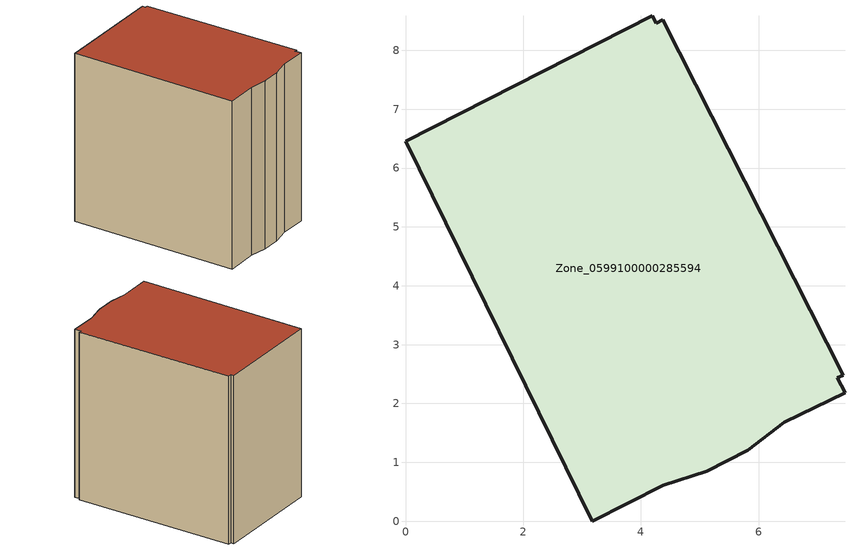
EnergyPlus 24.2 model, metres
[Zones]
Zone_0599100000285594
 floor ground (C_G): 4.26,8.46 4.37,8.52 7.44,2.48 7.34,2.44 7.47,2.18 6.43,1.68 5.82,1.2 5.12,0.85 4.38,0.61 3.17,0 0,6.45 4.2,8.59 z2.72
 wall outside (C_F): 4.2,8.59 0,6.45 3.17,0 4.38,0.61 5.12,0.85 5.82,1.2 6.43,1.68 7.47,2.18 7.34,2.44 7.44,2.48 4.37,8.52 4.26,8.46 4.2,8.59 z2.72:9.88
 roof outside (C_R): 7.34,2.44 7.44,2.48 4.37,8.52 4.26,8.46 4.2,8.59 0,6.45 3.17,0 4.38,0.61 5.12,0.85 5.82,1.2 6.43,1.68 7.47,2.18 z9.88
[BUILDING]
Pand.0599100000285594: North Axis=0; Terrain=City; Loads Convergence Tolerance Value=0.04; Temperature Convergence Tolerance Value=0.4; Solar Distribution=FullExterior; Maximum Number of Warmup Days=25; Minimum Number of Warmup Days=1
[Site:Location]
Rotterdam.The.Hague.AP_ZH_NLD Design_Conditions: Latitude=51.96; Longitude=4.45; Time Zone=1; Elevation=-4.5
[SITE:GROUNDTEMPERATURE:BUILDINGSURFACE]
18, 18, 18, 18, 18, 18, 18, 18, 18, 18, 18, 18
[MATERIAL] Thermal Absorptance=0.9; Solar Absorptance=0.7; Visible Absorptance=0.7
Name | Roughness | Thickness | Conductivity | Density | Specific Heat
G.TC.1946 | MediumSmooth | 0.15 | 1 | 540 | 1210
F.TC.1946 | Rough | 0.3 | 0.857143 | 1920 | 840
R.TC.1946 | MediumRough | 0.2 | 0.909091 | 1500 | 1000
[CONSTRUCTION]
C_G: G.TC.1946
C_F: F.TC.1946
C_R: R.TC.1946
[ZONE]
Zone_0599100000285594: Type=1; Multiplier=1; Ceiling Height=Autocalculate; Volume=Autocalculate; Floor Area=autocalculate; Part of Total Floor Area=Yes
[ZONEINFILTRATION:DESIGNFLOWRATE]
Infil_Zone_0599100000285594: Zone or ZoneList or Space or SpaceList=Zone_0599100000285594; Schedule=AlwaysOn; Design Flow Rate Calculation Method=Flow/Area; Flow Rate per Floor Area=0.003; Constant Term Coefficient=1; Temperature Term Coefficient=0; Velocity Term Coefficient=0; Velocity Squared Term Coefficient=0
[HVACTEMPLATE:ZONE:IDEALLOADSAIRSYSTEM]
Zone_0599100000285594: Maximum Heating Supply Air Temperature=50; Minimum Cooling Supply Air Temperature=13; Maximum Heating Supply Air Humidity Ratio=0.0156; Minimum Cooling Supply Air Humidity Ratio=0.0077; Heating Limit=NoLimit; Cooling Limit=NoLimit; Dehumidification Control Type=ConstantSensibleHeatRatio; Cooling Sensible Heat Ratio=0.7; Dehumidification Setpoint=60; Humidification Control Type=None; Humidification Setpoint=30; Outdoor Air Method=None; Outdoor Air Flow Rate per Person=0.00944; Outdoor Air Flow Rate per Zone Floor Area=0; Outdoor Air Flow Rate per Zone=0; Demand Controlled Ventilation Type=None; Outdoor Air Economizer Type=NoEconomizer; Heat Recovery Type=None; Sensible Heat Recovery Effectiveness=0.7; Latent Heat Recovery Effectiveness=0.65
[ZONECONTROL:THERMOSTAT]
ThermostatControl_Zone_0599100000285594: Zone or ZoneList=Zone_0599100000285594; Control Type Schedule=DualSetpointControlType; Control 1=Thermostat_Zone_0599100000285594; Temperature Difference Between Cutout And Setpoint=0
[THERMOSTATSETPOINT:DUALSETPOINT]
Thermostat_Zone_0599100000285594: Heating Setpoint Temperature Schedule=HeatingSetpoint_Zone_0599100000285594; Cooling Setpoint Temperature Schedule=CoolingSetpoint_Zone_0599100000285594
[SCHEDULE:COMPACT]
HeatingSetpoint_Zone_0599100000285594: Through: 12/31, For: AllDays, Until: 24:00, 21
CoolingSetpoint_Zone_0599100000285594: Through: 12/31, For: AllDays, Until: 24:00, 24
DualSetpointControlType: Through: 12/31, For: AllDays, Until: 24:00, 4
AlwaysOn: Through: 12/31, For: AllDays, Until: 24:00, 1
